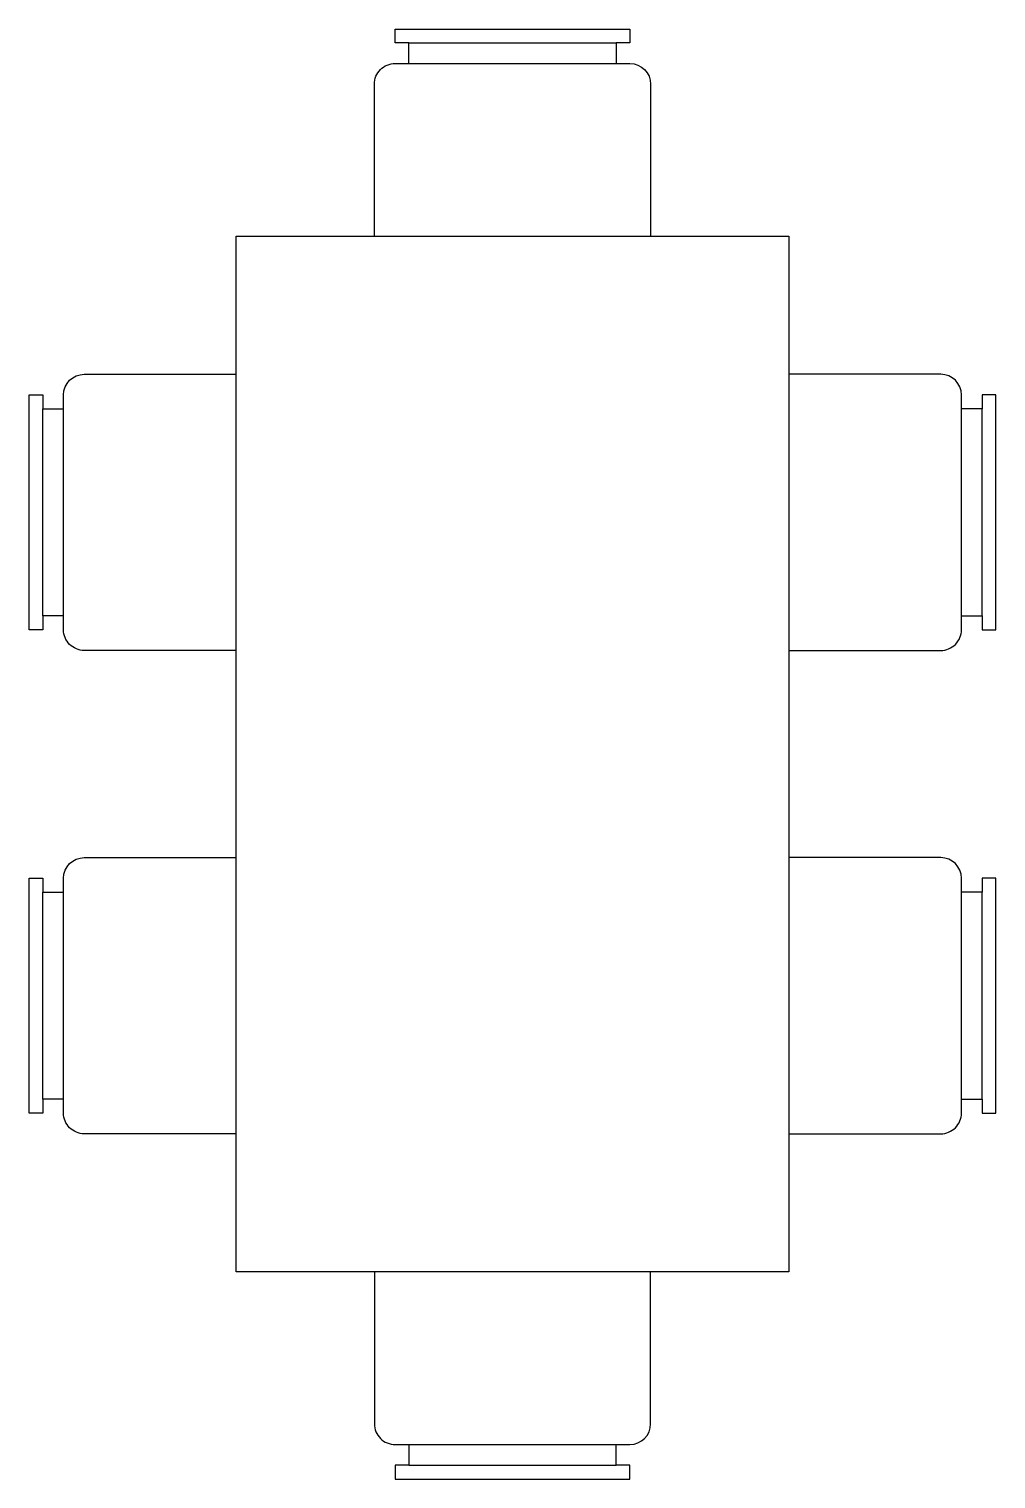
# Model space of a CAD drawing. Extents: x 35.67 to 37.07, y 33.33 to 35.43.
import ezdxf

# ---------------------------------------------------------------- set-up
doc = ezdxf.new("R2010")
doc.units = 0
doc.header["$LTSCALE"] = 0.5
doc.header["$MEASUREMENT"] = 0
doc.layers.get('0').update_dxf_attribs({"linetype": 'CONTINUOUS'})

# ---------------------------------------------------------------- blocks, each defined once
blk = doc.blocks.new('M-7')
at = {"elevation": -0.5245}
for points in [[(0.25, 1.78), (0.23, 1.78), (0.23, 1.8), (0.57, 1.8), (0.57, 1.78), (0.55, 1.78)], [(0.25, 1.75), (0.25, 1.78), (0.55, 1.78), (0.55, 1.75)], [(-0.28, 0.95), (-0.28, 0.93), (-0.3, 0.93), (-0.3, 1.27), (-0.28, 1.27), (-0.28, 1.25)], [(1.08, 0.95), (1.08, 0.93), (1.1, 0.93), (1.1, 1.27), (1.08, 1.27), (1.08, 1.25)], [(-0.25, 0.95), (-0.28, 0.95), (-0.28, 1.25), (-0.25, 1.25)], [(1.05, 0.95), (1.08, 0.95), (1.08, 1.25), (1.05, 1.25)], [(0.25, -0.25), (0.25, -0.28), (0.55, -0.28), (0.55, -0.25)], [(0.25, -0.28), (0.23, -0.28), (0.23, -0.3), (0.57, -0.3), (0.57, -0.28), (0.55, -0.28)]]:
    blk.add_lwpolyline(points, dxfattribs=at)
for points in [[(0.2, 1.5), (0.2, 1.72, -0.414238), (0.23, 1.75), (0.57, 1.75, -0.414145), (0.6, 1.72), (0.6, 1.5)], [(0, 0.9), (-0.22, 0.9, -0.414238), (-0.25, 0.93), (-0.25, 1.27, -0.414145), (-0.22, 1.3), (0, 1.3)], [(0.8, 0.9), (1.02, 0.9, 0.414238), (1.05, 0.93), (1.05, 1.27, 0.414145), (1.02, 1.3), (0.8, 1.3)], [(0.2, 0), (0.2, -0.22, 0.414238), (0.23, -0.25), (0.57, -0.25, 0.414145), (0.6, -0.22), (0.6, 0)]]:
    blk.add_lwpolyline(points, format="xyb", dxfattribs=at)
blk.add_lwpolyline([(0, 0), (0, 1.5), (0.8, 1.5), (0.8, 0)], close=True)
for points in [[(0, 0.2), (-0.22, 0.2, -0.414238), (-0.25, 0.23), (-0.25, 0.57, -0.414145), (-0.22, 0.6), (0, 0.6)], [(0.8, 0.2), (1.02, 0.2, 0.414238), (1.05, 0.23), (1.05, 0.57, 0.414145), (1.02, 0.6), (0.8, 0.6)]]:
    blk.add_lwpolyline(points, format="xyb")
for points in [[(-0.28, 0.25), (-0.28, 0.23), (-0.3, 0.23), (-0.3, 0.57), (-0.28, 0.57), (-0.28, 0.55)], [(1.08, 0.25), (1.08, 0.23), (1.1, 0.23), (1.1, 0.57), (1.08, 0.57), (1.08, 0.55)], [(-0.25, 0.25), (-0.28, 0.25), (-0.28, 0.55), (-0.25, 0.55)], [(1.05, 0.25), (1.08, 0.25), (1.08, 0.55), (1.05, 0.55)]]:
    blk.add_lwpolyline(points)

msp = doc.modelspace()

# ---------------------------------------------------------------- block references
msp.add_blockref('M-7', (35.9717, 33.6295))

doc.saveas('drawing.dxf')
